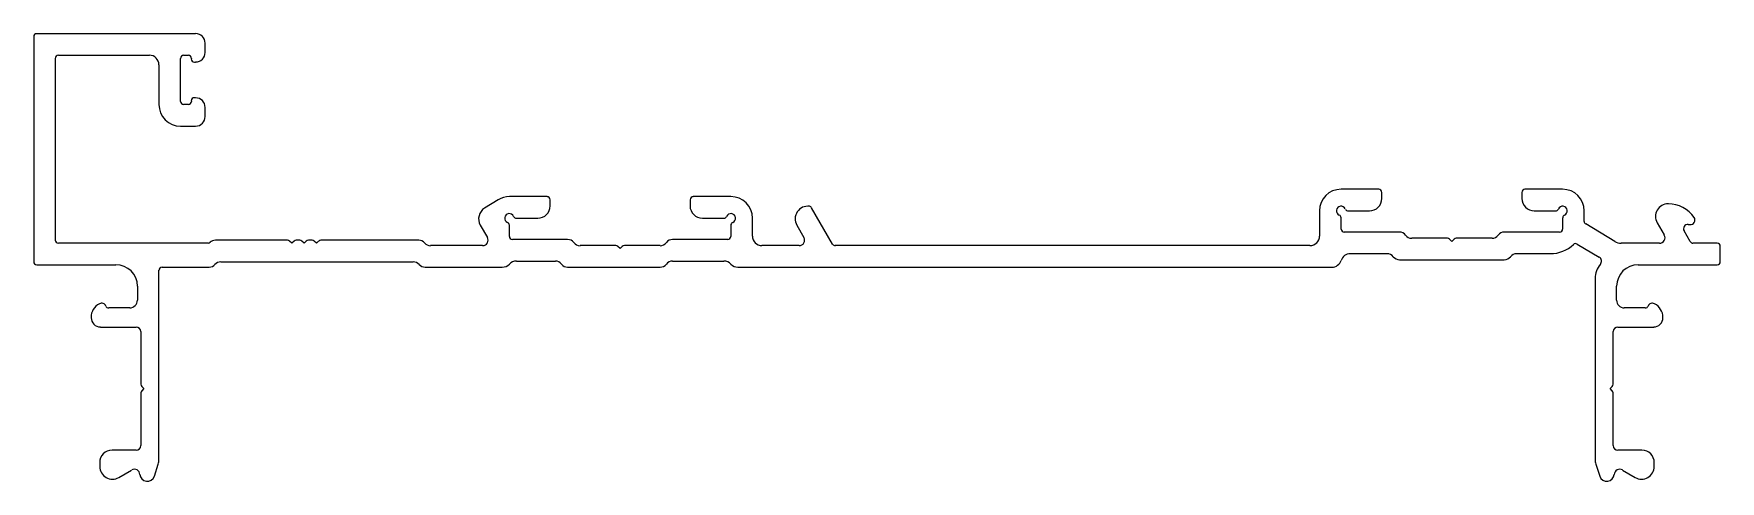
# Model space of a CAD drawing. Extents: x -82 to 57, y -11 to 26.
import ezdxf

# ---------------------------------------------------------------- set-up
doc = ezdxf.new("R2010")
doc.units = 0
doc.layers.get('0').update_dxf_attribs({"linetype": 'CONTINUOUS'})

msp = doc.modelspace()

# ---------------------------------------------------------------- linework, layer by layer
for p, q in [((-81.65, 25.34), (-81.65, 6.8)), ((-68.32, 25.59), (-81.4, 25.59)), ((-79.62, 23.82), (-72.13, 23.82)), ((-69.31, 23.82), (-68.92, 23.82)), ((-67.53, 24.05), (-67.53, 24.81)), ((-79.87, 8.58), (-79.87, 23.56)), ((-71.34, 23.03), (-71.34, 19.75)), ((-69.56, 20.01), (-69.56, 23.56)), ((-68.67, 23.56), (-68.67, 23.51)), ((-68.42, 23.26), (-68.32, 23.26)), ((-68.92, 19.75), (-69.31, 19.75)), ((-68.67, 20.06), (-68.67, 20.01)), ((-68.32, 20.31), (-68.42, 20.31)), ((-67.53, 18.76), (-67.53, 19.52)), ((-69.56, 17.97), (-68.32, 17.97)), ((29.09, 12.77), (25.99, 12.77)), ((29.35, 12.01), (29.35, 12.51)), ((40.88, 12.51), (40.88, 12.01)), ((44.23, 12.77), (41.13, 12.77)), ((-43.42, 11.9), (-44.53, 11.22)), ((-39.39, 12.16), (-42.49, 12.16)), ((-39.14, 11.4), (-39.14, 11.9)), ((-27.6, 11.9), (-27.6, 11.4)), ((-24.25, 12.16), (-27.35, 12.16)), ((-15.87, 8.25), (-17.6, 11.24)), ((52.94, 11.57), (52.92, 11.57)), ((-44.89, 9.81), (-44.3, 8.8)), ((-42.49, 8.88), (-42.49, 9.8)), ((-41.91, 10.38), (-40.15, 10.38)), ((-26.59, 10.38), (-24.83, 10.38)), ((-24.25, 9.8), (-24.25, 8.88)), ((-22.47, 8.91), (-22.47, 10.38)), ((-18.82, 9.81), (-18.24, 8.8)), ((24.22, 10.99), (24.22, 8.91)), ((25.99, 9.49), (25.99, 10.41)), ((26.58, 10.99), (28.33, 10.99)), ((41.9, 10.99), (43.65, 10.99)), ((44.23, 10.41), (44.23, 9.49)), ((46.01, 10.12), (46.01, 10.99)), ((48.53, 8.47), (46.13, 9.91)), ((52.02, 10.01), (52.6, 9)), ((54.57, 9.86), (54.7, 9.85)), ((-60.76, 8.56), (-66.69, 8.56)), ((-60.4, 8.31), (-60.58, 8.49)), ((-60.22, 8.49), (-60.4, 8.31)), ((-59.75, 8.56), (-60.04, 8.56)), ((-59.39, 8.31), (-59.57, 8.49)), ((-59.21, 8.49), (-59.39, 8.31)), ((-58.73, 8.56), (-59.03, 8.56)), ((-58.37, 8.31), (-58.55, 8.49)), ((-58.19, 8.49), (-58.37, 8.31)), ((-49.95, 8.56), (-58.01, 8.56)), ((-37.69, 8.63), (-42.23, 8.63)), ((-24.51, 8.63), (-29.05, 8.63)), ((30.8, 9.24), (26.25, 9.24)), ((34.75, 8.73), (31.81, 8.73)), ((35.11, 8.47), (34.93, 8.65)), ((35.29, 8.65), (35.11, 8.47)), ((38.42, 8.73), (35.47, 8.73)), ((43.98, 9.24), (39.43, 9.24)), ((54.74, 8.45), (54.23, 9.33)), ((-67.3, 8.32), (-79.62, 8.32)), ((-44.69, 8.12), (-48.99, 8.12)), ((-33.73, 8.12), (-36.67, 8.12)), ((-33.37, 7.87), (-33.55, 8.04)), ((-33.19, 8.04), (-33.37, 7.87)), ((-30.07, 8.12), (-33.01, 8.12)), ((-18.63, 8.12), (-21.69, 8.12)), ((23.43, 8.12), (-15.65, 8.12)), ((26.75, 7.46), (29.78, 7.46)), ((30.8, 6.95), (39.43, 6.95)), ((40.45, 7.46), (43.22, 7.46)), ((45.44, 8.25), (47.25, 7.16)), ((52.21, 8.32), (49.05, 8.32)), ((56.96, 8.32), (54.96, 8.32)), ((57.21, 6.8), (57.21, 8.07)), ((-81.4, 6.54), (-74.89, 6.54)), ((-71.34, -9.5), (-71.34, 6.09)), ((-71.08, 6.34), (-67.21, 6.34)), ((-66.25, 6.79), (-50.4, 6.79)), ((-49.43, 6.34), (-43.07, 6.34)), ((-41.91, 6.85), (-38.7, 6.85)), ((-37.69, 6.34), (-30.07, 6.34)), ((-29.05, 6.85), (-24.83, 6.85)), ((-23.67, 6.34), (25.24, 6.34)), ((50.46, 6.54), (56.96, 6.54)), ((-73.12, 4.77), (-73.12, 3.62)), ((46.9, 5.41), (46.9, -9.5)), ((48.68, 3.62), (48.68, 4.77)), ((-73.75, 2.99), (-75.48, 2.99)), ((51.04, 2.99), (49.31, 2.99)), ((-76.93, 2.2), (-76.93, 2.18)), ((-76.16, 1.41), (-73.22, 1.41)), ((48.78, 1.41), (51.73, 1.41)), ((52.49, 2.18), (52.49, 2.2)), ((-72.84, 1.03), (-72.84, -3.31)), ((48.4, -3.31), (48.4, 1.03)), ((-72.84, -4.03), (-72.84, -8.37)), ((-72.76, -3.49), (-72.58, -3.67)), ((-72.58, -3.67), (-72.76, -3.85)), ((48.14, -3.67), (48.32, -3.49)), ((48.32, -3.85), (48.14, -3.67)), ((48.4, -8.37), (48.4, -4.03)), ((-73.22, -8.75), (-75.2, -8.75)), ((50.76, -8.75), (48.78, -8.75)), ((-76.21, -9.76), (-76.21, -10.09)), ((-74.65, -11), (-73.59, -10.38)), ((-71.72, -10.89), (-71.4, -9.89)), ((46.96, -9.89), (47.29, -10.89)), ((49.15, -10.38), (50.21, -11)), ((51.78, -10.09), (51.78, -9.76))]:
    msp.add_line(p, q)
for centre, radius, start, end in [((-81.4, 25.34), 0.254, 90, 180), ((-68.32, 24.81), 0.787, 360, 90), ((-79.62, 23.56), 0.254, 90, 180), ((-72.13, 23.03), 0.787, 360, 90), ((-69.31, 23.56), 0.254, 90, 180), ((-68.92, 23.56), 0.254, 0, 90), ((-68.32, 24.05), 0.787, 270, 0), ((-68.42, 23.51), 0.254, 180, 270), ((-69.56, 19.75), 1.78, 180, 270), ((-69.31, 20.01), 0.254, 180, 270), ((-68.92, 20.01), 0.254, 270, 360), ((-68.42, 20.06), 0.254, 90, 180), ((-68.32, 19.52), 0.787, 360, 90), ((-68.32, 18.76), 0.787, 270, 0), ((25.99, 10.99), 1.78, 90, 180), ((29.09, 12.51), 0.254, 360, 90), ((41.13, 12.51), 0.254, 90, 180), ((44.23, 10.99), 1.78, 360, 90), ((-43.98, 10.33), 1.04, 121.4474, 210), ((-42.49, 10.38), 1.78, 90, 121.4474), ((-40.15, 11.4), 1.02, 270, 360), ((-39.39, 11.9), 0.254, 0, 90), ((-27.35, 11.9), 0.254, 90, 180), ((-26.59, 11.4), 1.02, 180, 270), ((-24.25, 10.38), 1.78, 0, 90), ((-17.92, 10.33), 1.04, 82.2003, 210), ((-17.82, 11.11), 0.254, 30, 82.2003), ((25.99, 10.99), 0.381, 23.5782, 246.4218), ((26.58, 11.24), 0.254, 203.5782, 270), ((28.33, 12.01), 1.02, 270, 0), ((41.9, 12.01), 1.02, 180, 270), ((43.65, 11.24), 0.254, 270, 336.4218), ((44.23, 10.99), 0.381, 293.5782, 156.4218), ((52.92, 10.53), 1.04, 90, 210), ((52.94, 9.03), 2.54, 33.569, 90), ((-42.49, 10.38), 0.381, 23.5782, 246.4218), ((-42.74, 9.8), 0.254, 360, 66.4218), ((-41.91, 10.63), 0.254, 203.5782, 270), ((-24.83, 10.63), 0.254, 270, 336.4218), ((-24.25, 10.38), 0.381, 293.5782, 156.4218), ((-24, 9.8), 0.254, 113.5782, 180), ((25.74, 10.41), 0.254, 360, 66.4218), ((44.49, 10.41), 0.254, 113.5782, 180), ((46.26, 10.12), 0.254, 180, 239), ((54.54, 9.51), 0.356, 85, 210), ((54.74, 10.23), 0.381, 265, 33.569), ((-79.62, 8.58), 0.254, 180, 270), ((-67.3, 8.58), 0.254, 270, 313.2332), ((-66.69, 7.93), 0.635, 90, 133.2332), ((-60.76, 8.31), 0.254, 45, 90), ((-60.04, 8.31), 0.254, 90, 135), ((-59.75, 8.31), 0.254, 45, 90), ((-59.03, 8.31), 0.254, 90, 135), ((-58.73, 8.31), 0.254, 45, 90), ((-58.01, 8.31), 0.254, 90, 135), ((-49.95, 7.93), 0.635, 40.5416, 90), ((-48.99, 8.75), 0.635, 220.5416, 270), ((-44.69, 8.57), 0.452, 270, 30), ((-42.23, 8.88), 0.254, 180, 270), ((-37.69, 7.99), 0.635, 36.8699, 90), ((-36.67, 8.75), 0.635, 216.8699, 270), ((-30.07, 8.75), 0.635, 270, 323.1301), ((-29.05, 7.99), 0.635, 90, 143.1301), ((-24.51, 8.88), 0.254, 270, 0), ((-21.69, 8.91), 0.787, 180, 270), ((-18.63, 8.57), 0.452, 270, 30), ((23.43, 8.91), 0.787, 270, 360), ((26.25, 9.49), 0.254, 180, 270), ((30.8, 8.6), 0.635, 36.8699, 90), ((31.81, 9.36), 0.635, 216.8699, 270), ((34.75, 8.47), 0.254, 45, 90), ((35.47, 8.47), 0.254, 90, 135), ((38.42, 9.36), 0.635, 270, 323.1301), ((39.43, 8.6), 0.635, 90, 143.1301), ((43.98, 9.49), 0.254, 270, 360), ((49.05, 9.34), 1.02, 239, 270), ((52.21, 8.77), 0.452, 270, 30), ((54.96, 8.58), 0.254, 210, 270), ((-33.73, 7.87), 0.254, 45, 90), ((-33.01, 7.87), 0.254, 90, 135), ((-15.65, 8.37), 0.254, 210, 270), ((26.75, 6.67), 0.787, 90, 163.1227), ((29.78, 6.82), 0.635, 36.8699, 90), ((30.8, 7.59), 0.635, 216.8699, 270), ((39.43, 7.59), 0.635, 270, 323.1301), ((40.45, 6.82), 0.635, 90, 143.1301), ((43.22, 10.25), 2.79, 270, 313.2505), ((45.3, 8.03), 0.254, 59, 133.2505), ((47.05, 6.84), 0.381, 318.8458, 59), ((56.96, 8.07), 0.254, 0, 90), ((-81.4, 6.8), 0.254, 180, 270), ((-74.89, 4.77), 1.78, 360, 90), ((-71.08, 6.09), 0.254, 90, 180), ((-67.21, 6.98), 0.635, 270, 319.4584), ((-66.25, 6.15), 0.635, 90, 139.4584), ((-50.4, 6.15), 0.635, 40.5416, 90), ((-49.43, 6.98), 0.635, 220.5416, 270), ((-43.07, 7.13), 0.787, 270, 317.3577), ((-41.91, 6.06), 0.787, 90, 137.3577), ((-38.7, 6.21), 0.635, 36.8699, 90), ((-37.69, 6.98), 0.635, 216.8699, 270), ((-30.07, 6.98), 0.635, 270, 323.1301), ((-29.05, 6.21), 0.635, 90, 143.1301), ((-24.83, 6.06), 0.787, 42.6423, 90), ((-23.67, 7.13), 0.787, 222.6423, 270), ((25.24, 7.13), 0.787, 270, 343.1227), ((48.68, 5.41), 1.78, 138.8458, 180), ((50.46, 4.77), 1.78, 90, 180), ((56.96, 6.8), 0.254, 270, 360), ((-75.66, 2.2), 1.27, 117.2029, 180), ((-76.06, 2.99), 0.381, 23.5782, 117.2029), ((-75.48, 3.24), 0.254, 203.5782, 270), ((-73.75, 3.62), 0.635, 270, 0), ((49.31, 3.62), 0.635, 180, 270), ((51.04, 3.24), 0.254, 270, 336.4218), ((51.62, 2.99), 0.381, 62.7971, 156.4218), ((51.22, 2.2), 1.27, 360, 62.7971), ((-76.16, 2.18), 0.762, 180, 270), ((-73.22, 1.03), 0.381, 360, 90), ((48.78, 1.03), 0.381, 90, 180), ((51.73, 2.18), 0.762, 270, 360), ((-72.58, -3.31), 0.254, 180, 225), ((-72.58, -4.03), 0.254, 135, 180), ((48.14, -3.31), 0.254, 315, 360), ((48.14, -4.03), 0.254, 0, 45), ((-75.2, -9.76), 1.02, 90, 180), ((-73.22, -8.37), 0.381, 270, 0), ((-72.61, -9.5), 1.27, 342, 360), ((48.17, -9.5), 1.27, 180, 198), ((48.78, -8.37), 0.381, 180, 270), ((50.76, -9.76), 1.02, 0, 90), ((-75.17, -10.09), 1.04, 180, 300), ((-73.36, -10.77), 0.452, 3.8409, 120), ((-72.3, -10.7), 0.61, 183.8409, 342), ((47.87, -10.7), 0.61, 198, 356.1591), ((48.93, -10.77), 0.452, 60, 176.1591), ((50.73, -10.09), 1.04, 240, 0)]:
    msp.add_arc(centre, radius, start, end)

doc.saveas('drawing.dxf')
